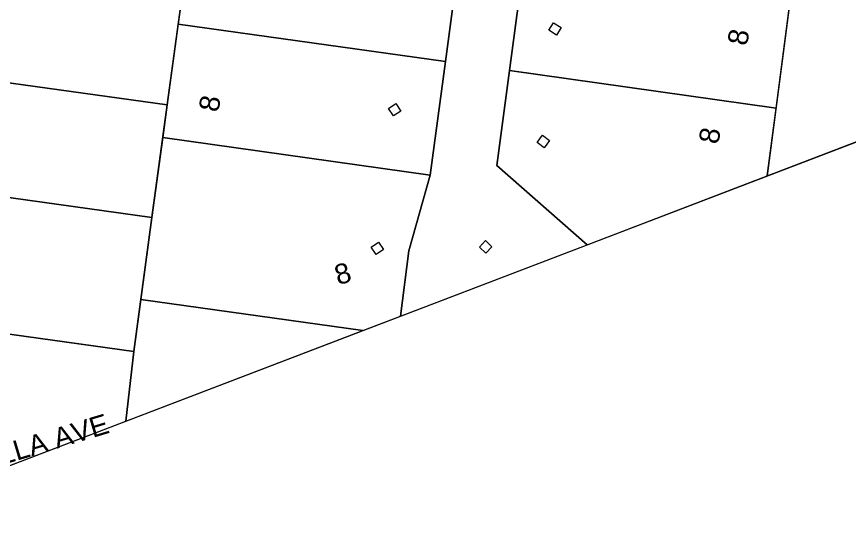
# Model space of a CAD drawing. Header units: metres. Extents: x 308278 to 310511, y 6271134 to 6272874.
# Drawn here: x 309024.8 to 309099.5, y 6271712.4 to 6271757.7 of the extents above; entities that cross this region are included whole.
import ezdxf
from ezdxf.enums import TextEntityAlignment as Align

# ---------------------------------------------------------------- set-up
doc = ezdxf.new("R2010")
doc.units = ezdxf.units.M
doc.set_wipeout_variables(frame=1)
doc.linetypes.add('PHANTOMX2', pattern=[6.6, 3, -0.75, 0.2, -0.75, 0.2, -0.75, 0.2, -0.75])
doc.layers.get('0').update_dxf_attribs({"color": 6})
for name, color, linetype, lineweight in [('Cadastre Land Parcels_SP_EXT', 118, 'Continuous', 15), ('Cadastre Roads_SP_EXT', 218, 'Continuous', 15), ('Services_SP_EXT', 42, 'PHANTOMX2', 20)]:
    doc.layers.add(name, color=color, linetype=linetype, lineweight=lineweight)
doc.styles.get("Standard").update_dxf_attribs({"font": 'arial.ttf'})

# ---------------------------------------------------------------- blocks, each defined once
blk = doc.blocks.new('CCP_EXT')
at = {"flags": 9}
for tag, p in [('USAGE', (0, -1.2)), ('LEGEND', (0, -1.4)), ('STATE', (0, -1.8)), ('LIFE_SUPPORT', (0, -1.6)), ('NOTES', (0, -2))]:
    blk.add_attdef(tag, text='', height=0.2, dxfattribs=at).set_placement(p, align=Align.MIDDLE_LEFT)
at = {"transparency": 33554687}
blk.add_wipeout([(0, 0.566), (0.566, 0), (0, -0.566), (-0.566, 0)], dxfattribs=at)
blk.add_lwpolyline([(-0.566, 0), (0, 0.566), (0.566, 0), (0, -0.566), (-0.566, 0)])
at = {"flags": 1}
blk.add_attdef('Z', (0, 0), '', height=0.2, dxfattribs=at)
at = {"flags": 9}
for tag, p in [('CCP_TYPE', (0, 0)), ('OPERATING_VOLTAGE', (0, -0.6)), ('ORIENTATION', (0, -0.8)), ('CONSTRUCTED_VOLTAGE', (0, -0.2)), ('NO_PHASES', (0, -0.4)), ('OWNED_BY', (0, -1))]:
    blk.add_attdef(tag, text='', height=0.2, dxfattribs=at).set_placement(p, align=Align.MIDDLE_LEFT)

msp = doc.modelspace()

# ---------------------------------------------------------------- linework, layer by layer
at = {"layer": 'Cadastre Land Parcels_SP_EXT', "linetype": 'Continuous'}
for points in [[(309074.214, 6271781.597), (309076.288, 6271783.273), (309064.231, 6271784.904), (309065.799, 6271782.782), (309065.447, 6271780.138), (309066.686, 6271779.964), (309066.477, 6271778.397), (309065.977, 6271773.879), (309064.631, 6271763.757), (309063.284, 6271753.634), (309061.929, 6271743.456), (309060.017, 6271736.66), (309059.247, 6271730.81), (309076.005, 6271737.215), (309067.894, 6271744.321), (309069.026, 6271752.826), (309070.372, 6271762.949), (309071.719, 6271773.073), (309072.416, 6271777.563), (309072.626, 6271779.13), (309073.863, 6271778.957), (309074.214, 6271781.597)], [(309105.821, 6271748.613), (309109.891, 6271778.73), (309097.013, 6271780.472), (309092.168, 6271743.394), (309105.821, 6271748.613)], [(309040.144, 6271763.084), (309013.468, 6271766.793), (309011.598, 6271753.464), (309038.331, 6271749.743), (309040.144, 6271763.084)], [(309064.631, 6271763.757), (309040.693, 6271767.12), (309040.144, 6271763.084), (309039.318, 6271757.002), (309063.284, 6271753.634), (309064.631, 6271763.757)], [(308755.559, 6271548.37), (308908.868, 6271606.914), (309196.163, 6271716.614), (309151.633, 6271766.124), (308907.526, 6271672.815), (308874.356, 6271660.134), (308727.589, 6271604.144), (308755.559, 6271548.37)], [(309094.285, 6271759.59), (309070.372, 6271762.949), (309069.026, 6271752.826), (309092.961, 6271749.464), (309094.285, 6271759.59)], [(309063.284, 6271753.634), (309039.318, 6271757.002), (309038.331, 6271749.743), (309037.935, 6271746.831), (309061.929, 6271743.456), (309063.284, 6271753.634)], [(309038.331, 6271749.743), (309011.598, 6271753.464), (309010.185, 6271743.388), (309036.96, 6271739.66), (309038.331, 6271749.743)], [(309092.168, 6271743.394), (309092.961, 6271749.464), (309069.026, 6271752.826), (309067.894, 6271744.321), (309076.005, 6271737.215), (309092.168, 6271743.394)], [(309059.247, 6271730.81), (309060.017, 6271736.66), (309061.929, 6271743.456), (309037.935, 6271746.831), (309036.96, 6271739.66), (309035.961, 6271732.302), (309055.894, 6271729.529), (309059.247, 6271730.81)], [(309036.96, 6271739.66), (309010.185, 6271743.388), (309008.497, 6271731.362), (309035.325, 6271727.624), (309036.96, 6271739.66)], [(309055.894, 6271729.529), (309035.961, 6271732.302), (309035.325, 6271727.624), (309034.617, 6271721.395), (309055.894, 6271729.529)], [(309034.617, 6271721.395), (309035.325, 6271727.624), (309008.497, 6271731.362), (309007.041, 6271720.986), (309010.482, 6271715.849), (309015.823, 6271714.212), (309034.617, 6271721.395)]]:
    msp.add_lwpolyline(points, close=True, dxfattribs=at)

# ---------------------------------------------------------------- texts
at = {"layer": 'Cadastre Land Parcels_SP_EXT'}
for rotation, p in [(79.75822, (309090.334, 6271754.988)), (79.40878, (309042.901, 6271749.029)), (79.76558, (309087.759, 6271746.156)), (16.72252, (309053.666, 6271733.567))]:
    msp.add_text('8', height=1.8, rotation=rotation, dxfattribs=at).set_placement(p)
at = {"layer": 'Cadastre Roads_SP_EXT'}
msp.add_text('GARRAWILLA AVE', height=1.8, rotation=16.73295, dxfattribs=at).set_placement((309011.984, 6271713.97))

# ---------------------------------------------------------------- next in the draw order: block references
at = {"layer": 'Services_SP_EXT'}
for p, rotation in [((309073.118, 6271756.571), 102.734959887226), ((309058.739, 6271749.316), 78.40268336698948), ((309072.082, 6271746.467), 98.13789351767717), ((309066.9, 6271737.01), 90.62298806144432), ((309057.185, 6271736.881), 79.51317585592663)]:
    msp.add_blockref('CCP_EXT', p, dxfattribs=dict(at, rotation=rotation))

doc.saveas('drawing.dxf')
